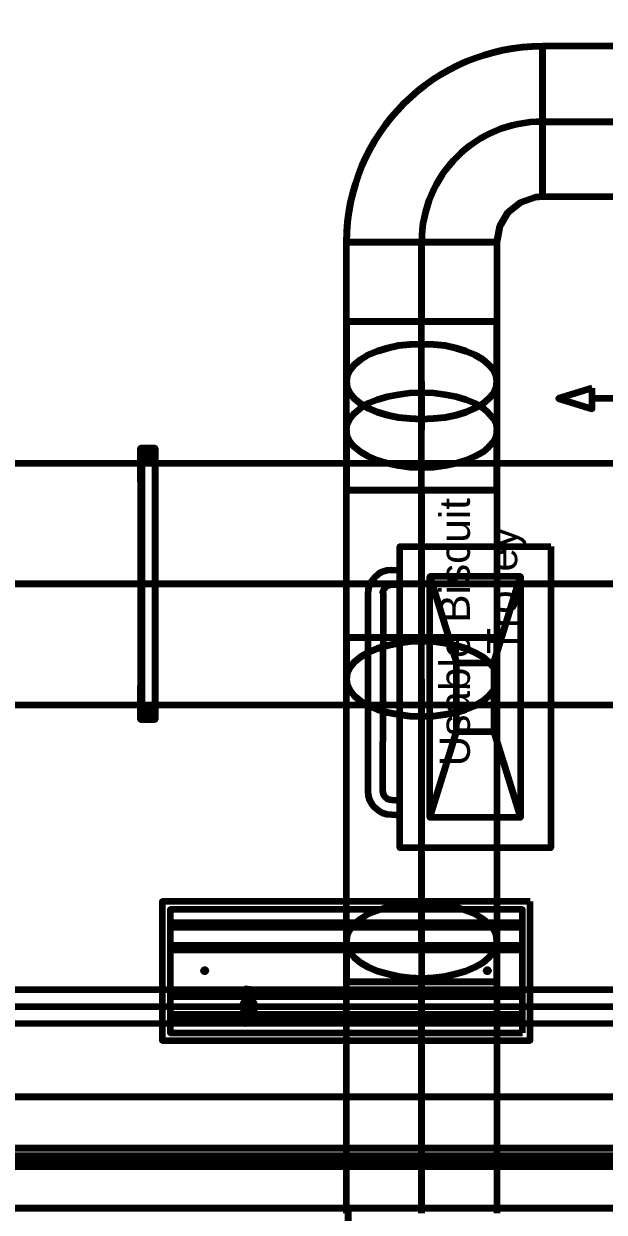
# Model space of a CAD drawing. Extents: x 0 to 1153, y 0 to 816.
# Drawn here: x 541.2 to 553.66, y 390.29 to 415.79 of the extents above; entities that cross this region are included whole.
import ezdxf

# ---------------------------------------------------------------- set-up
doc = ezdxf.new("R2010")
doc.units = 0
doc.header["$MEASUREMENT"] = 0
for name, color, linetype in [('Arch', 7, 'Continuous'), ('Hatch', 7, 'Continuous'), ('HVAC', 7, 'Continuous'), ('PIPE', 7, 'Continuous')]:
    doc.layers.add(name, color=color, linetype=linetype)
doc.styles.add('Arial', font='arial.ttf')

msp = doc.modelspace()

# ---------------------------------------------------------------- linework, layer by layer
at = {"layer": 'Arch', "color": 11, "linetype": 'Continuous', "lineweight": 211}
msp.add_line((554.175, 407.755), (553.403, 407.755), dxfattribs=at)
for points in [[(680.413, 571.108), (495.131, 571.108), (495.131, 427.429), (530.892, 427.429), (530.892, 390.377), (680.413, 390.377), (680.413, 438.446), (651.859, 438.446), (651.859, 484.897), (680.413, 484.897), (680.413, 571.108), (495.131, 571.108), (495.131, 427.429), (530.892, 427.429), (530.892, 390.377), (680.413, 390.377), (680.413, 438.446), (653.267, 438.446), (680.413, 438.446), (651.859, 438.446), (651.859, 484.897), (680.413, 484.897), (680.413, 571.108), (494.39, 571.108)], [(681.905, 390.377), (681.905, 484.897), (681.905, 390.377), (680.413, 390.377), (680.413, 388.885), (680.413, 390.377), (496.327, 390.377), (622.533, 390.377), (680.413, 390.377)], [(553.403, 407.977), (552.683, 407.755), (553.403, 407.532)], [(674.56, 391.276), (530.902, 391.276), (674.56, 391.276), (676.053, 391.276)]]:
    msp.add_lwpolyline(points, close=True, dxfattribs=at)
for points in [[(530.902, 392.769), (674.56, 392.769), (530.902, 392.769), (530.902, 391.276)], [(548.164, 390.377), (548.164, 388.885), (548.164, 390.377)]]:
    msp.add_lwpolyline(points, dxfattribs=at)
at = {"layer": 'Hatch', "color": 251, "linetype": 'Continuous', "lineweight": 211}
for p, q in [((549.921, 398.759), (549.921, 403.934)), ((551.868, 403.934), (551.868, 398.759)), ((551.296, 400.6), (550.492, 400.6))]:
    msp.add_line(p, q, dxfattribs=at)
at = {"layer": 'Hatch', "color": 5, "linetype": 'Continuous', "lineweight": 211}
for p, q in [((551.91, 396.505), (544.343, 396.505)), ((551.91, 396.399), (544.343, 396.399)), ((551.91, 396.018), (544.343, 396.018)), ((551.91, 395.912), (544.343, 395.912)), ((551.91, 395.023), (544.343, 395.023)), ((551.91, 394.917), (544.343, 394.917)), ((551.91, 394.536), (544.343, 394.536)), ((551.91, 394.43), (544.343, 394.43)), ((504.635, 391.509), (614.839, 391.509))]:
    msp.add_line(p, q, dxfattribs=at)
at = {"layer": 'Hatch', "color": 251, "linetype": 'Continuous', "lineweight": 211}
msp.add_lwpolyline([(552.513, 404.58), (552.513, 398.113), (549.275, 398.113), (549.275, 404.58)], close=True, dxfattribs=at)
for points in [[(549.275, 404.061), (549.1, 404.071, 0.41417), (548.587, 403.553), (548.587, 399.336, 0.414204), (549.1, 398.823), (549.275, 398.812)], [(549.275, 403.744), (549.1, 403.754), (549.038, 403.744), (548.985, 403.716), (548.934, 403.662), (548.91, 403.605), (548.915, 403.553), (548.905, 399.336, 0.414319), (549.1, 399.141), (549.275, 399.129)]]:
    msp.add_lwpolyline(points, format="xyb", dxfattribs=at)
for points in [[(551.296, 402.082), (551.296, 400.6), (551.868, 398.759), (549.921, 398.759), (550.492, 400.6), (550.492, 402.082), (551.296, 402.082), (551.868, 403.934), (549.921, 403.934), (550.492, 402.082)], [(548.905, 403.558), (548.915, 403.62), (548.942, 403.674), (548.985, 403.716), (549.038, 403.744), (549.069, 403.752)]]:
    msp.add_lwpolyline(points, dxfattribs=at)
at = {"layer": 'Hatch', "color": 5, "linetype": 'Continuous', "lineweight": 211}
for points in [[(552.069, 396.96), (544.174, 396.96), (544.174, 393.975), (552.069, 393.975)], [(551.91, 394.145), (551.91, 396.79), (544.343, 396.79), (544.343, 394.145)], [(545.116, 395.473), (545.098, 395.448), (545.081, 395.448), (545.067, 395.459), (545.063, 395.475), (545.069, 395.49), (545.083, 395.498), (545.1, 395.497), (545.113, 395.485), (545.115, 395.468), (545.108, 395.454), (545.094, 395.447), (545.077, 395.449), (545.065, 395.462), (545.064, 395.479), (545.074, 395.494), (545.089, 395.499), (545.105, 395.494), (545.116, 395.473)], [(551.18, 395.473), (551.162, 395.448), (551.145, 395.448), (551.131, 395.459), (551.127, 395.475), (551.133, 395.49), (551.147, 395.498), (551.164, 395.497), (551.177, 395.485), (551.18, 395.468), (551.172, 395.454), (551.158, 395.447), (551.141, 395.449), (551.129, 395.462), (551.128, 395.479), (551.138, 395.494), (551.154, 395.499), (551.169, 395.494), (551.18, 395.473)], [(614.839, 391.361), (504.635, 391.361), (614.839, 391.35), (614.839, 391.668), (614.839, 391.361), (614.839, 391.668), (614.839, 391.35), (504.635, 391.35), (504.635, 391.668), (504.635, 391.361), (504.635, 391.668), (504.635, 391.35)], [(504.635, 391.668), (614.839, 391.668), (504.635, 391.668), (614.839, 391.668)]]:
    msp.add_lwpolyline(points, close=True, dxfattribs=at)
at = {"layer": 'HVAC', "color": 6, "linetype": 'Continuous', "lineweight": 211}
for p, q in [((549.741, 405.786), (549.741, 407.077)), ((549.741, 396.124), (549.741, 395.235))]:
    msp.add_line(p, q, dxfattribs=at)
msp.add_lwpolyline([(552.334, 413.692), (552.334, 412.083), (552.334, 415.311), (552.334, 413.692), (552.334, 412.083), (552.185, 412.073), (551.868, 411.956), (551.593, 411.745), (551.423, 411.448), (551.36, 411.11), (548.132, 411.11), (549.741, 411.11), (551.36, 411.11), (551.423, 411.448), (551.593, 411.745), (551.868, 411.956), (552.185, 412.073), (552.334, 412.083), (552.334, 415.311), (552.334, 413.692), (552.334, 412.083), (552.334, 415.311), (552.334, 413.692, 0.41421), (549.741, 411.11), (551.36, 411.11), (548.132, 411.11), (551.36, 411.11), (551.423, 411.448), (551.593, 411.745), (551.868, 411.956), (552.185, 412.073), (552.334, 412.083), (552.334, 415.311, 0.414183), (548.132, 411.11, -0.414183), (552.334, 415.311, 0.414183), (548.132, 411.11), (549.741, 411.11), (551.36, 411.11), (548.132, 411.11), (549.741, 411.11)], format="xyb", dxfattribs=at)
for points in [[(561.425, 415.311), (561.425, 412.083), (561.425, 415.311), (565.309, 415.152), (565.309, 412.242), (561.425, 412.083), (561.425, 415.311), (561.425, 412.083), (565.309, 412.242), (565.309, 415.152), (565.309, 412.242), (590.148, 412.242), (590.148, 415.152), (565.309, 415.152), (561.425, 415.311), (552.334, 415.311), (552.334, 412.083), (561.425, 412.083)], [(565.309, 413.692), (590.148, 413.692), (565.309, 413.692), (561.425, 413.692), (552.334, 413.692), (561.425, 413.692)], [(548.132, 390.271), (548.132, 395.235), (548.132, 396.124), (548.143, 395.997), (548.206, 395.87), (548.301, 395.753), (548.439, 395.647), (548.598, 395.552), (548.799, 395.467), (549.01, 395.404), (549.243, 395.351), (549.487, 395.319), (549.741, 395.309), (549.995, 395.319), (550.249, 395.351), (550.481, 395.404), (550.693, 395.467), (550.884, 395.552), (551.053, 395.647), (551.18, 395.753), (551.286, 395.87), (551.339, 395.997), (551.36, 396.124), (551.36, 395.235), (551.36, 396.124), (551.339, 396.251), (551.286, 396.367), (551.18, 396.483), (551.053, 396.589), (550.884, 396.695), (550.693, 396.769), (550.481, 396.843), (550.249, 396.886), (549.995, 396.917), (549.741, 396.928), (549.487, 396.917), (549.243, 396.886), (549.01, 396.843), (548.799, 396.769), (548.598, 396.695), (548.439, 396.589), (548.301, 396.483), (548.206, 396.367), (548.143, 396.251), (548.132, 396.124), (548.132, 401.733), (548.132, 402.622), (551.36, 402.622), (548.132, 402.622), (551.36, 402.622), (551.36, 401.733), (551.36, 402.622), (548.132, 402.622), (548.132, 405.786), (548.132, 407.077), (548.143, 407.204), (548.206, 407.321), (548.301, 407.437), (548.439, 407.554), (548.598, 407.649), (548.799, 407.734), (549.01, 407.797), (549.243, 407.839), (549.487, 407.871), (549.741, 407.882), (549.995, 407.871), (550.249, 407.839), (550.481, 407.797), (550.693, 407.734), (550.884, 407.649), (551.053, 407.554), (551.18, 407.437), (551.286, 407.321), (551.339, 407.204), (551.36, 407.077), (551.339, 406.95), (551.286, 406.823), (551.18, 406.707), (551.053, 406.601), (550.884, 406.506), (550.693, 406.421), (550.481, 406.358), (550.249, 406.305), (549.995, 406.273), (549.741, 406.262), (549.487, 406.273), (549.243, 406.305), (549.01, 406.358), (548.799, 406.421), (548.598, 406.506), (548.439, 406.601), (548.301, 406.707), (548.206, 406.823), (548.143, 406.95), (548.132, 407.077), (548.143, 407.204), (548.206, 407.321), (548.301, 407.437), (548.439, 407.554), (548.598, 407.649), (548.799, 407.734), (549.01, 407.797), (549.243, 407.839), (549.487, 407.871), (549.741, 407.882), (549.995, 407.871), (550.249, 407.839), (550.481, 407.797), (550.693, 407.734), (550.884, 407.649), (551.053, 407.554), (551.18, 407.437), (551.286, 407.321), (551.339, 407.204), (551.36, 407.077), (551.36, 405.786), (551.36, 407.077), (551.339, 406.95), (551.286, 406.823), (551.18, 406.707), (551.053, 406.601), (550.884, 406.506), (550.693, 406.421), (550.481, 406.358), (550.249, 406.305), (549.995, 406.273), (549.741, 406.262), (549.487, 406.273), (549.243, 406.305), (549.01, 406.358), (548.799, 406.421), (548.598, 406.506), (548.439, 406.601), (548.301, 406.707), (548.206, 406.823), (548.143, 406.95), (548.132, 407.077), (548.132, 408.114), (548.132, 409.406), (551.36, 409.406), (551.36, 408.114), (551.36, 409.406), (548.132, 409.406), (548.132, 411.11), (551.36, 411.11), (551.36, 409.406), (551.36, 408.114), (551.36, 407.077), (551.36, 405.786), (551.36, 402.622), (551.36, 401.733), (551.36, 396.124), (551.36, 395.235), (551.36, 390.271)], [(549.741, 408.114), (549.741, 407.077), (549.741, 408.114), (549.741, 409.406), (549.741, 411.11), (549.741, 409.406)], [(551.36, 409.406), (548.132, 409.406), (551.36, 409.406)], [(543.814, 406.495), (543.876, 406.566), (543.814, 406.495), (543.876, 406.566), (543.814, 406.495), (543.876, 406.566), (543.92, 406.495), (543.876, 406.566), (543.814, 406.495), (543.867, 406.463), (543.92, 406.495), (543.876, 406.566), (543.814, 406.495), (543.867, 406.463), (543.92, 406.495), (543.876, 406.566), (543.814, 406.495), (543.867, 406.463), (543.92, 406.495), (543.876, 406.566), (543.814, 406.495), (543.867, 406.463), (543.92, 406.495), (543.876, 406.566), (543.814, 406.495), (543.867, 406.463), (543.92, 406.495), (543.876, 406.566), (543.814, 406.495), (543.867, 406.463), (543.92, 406.495), (543.876, 406.566), (543.814, 406.495), (543.867, 406.463)], [(544.026, 400.865), (544.026, 406.686), (544.026, 400.865)], [(517.917, 401.182), (560.165, 401.182), (561.149, 401.182), (561.149, 406.358), (560.165, 406.358), (517.917, 406.358)], [(549.741, 401.733), (549.741, 396.124), (549.741, 401.733), (549.741, 402.622), (549.741, 405.786), (549.741, 402.622)], [(517.917, 403.775), (560.165, 403.775), (517.917, 403.775)], [(543.814, 400.992), (543.876, 401.063), (543.814, 400.992), (543.876, 401.063), (543.814, 400.992), (543.876, 401.063), (543.92, 400.992), (543.876, 401.063), (543.814, 400.992), (543.867, 400.96), (543.92, 400.992), (543.876, 401.063), (543.814, 400.992), (543.867, 400.96), (543.92, 400.992), (543.876, 401.063), (543.814, 400.992), (543.867, 400.96), (543.92, 400.992), (543.876, 401.063), (543.814, 400.992), (543.867, 400.96), (543.92, 400.992), (543.876, 401.063), (543.814, 400.992), (543.867, 400.96), (543.92, 400.992), (543.876, 401.063), (543.814, 400.992), (543.867, 400.96), (543.92, 400.992), (543.876, 401.063), (543.814, 400.992), (543.867, 400.96)], [(549.741, 390.271), (549.741, 395.235), (549.741, 390.271)]]:
    msp.add_lwpolyline(points, dxfattribs=at)
for points in [[(549.995, 407.321), (549.741, 407.31), (549.487, 407.321), (549.243, 407.342), (549.01, 407.395), (548.799, 407.458), (548.598, 407.543), (548.439, 407.638), (548.301, 407.744), (548.206, 407.861), (548.143, 407.987), (548.132, 408.114), (548.132, 409.406), (551.36, 409.406), (548.132, 409.406), (551.36, 409.406), (548.132, 409.406), (548.132, 408.114), (548.143, 408.241), (548.206, 408.368), (548.301, 408.485), (548.439, 408.591), (548.598, 408.686), (548.799, 408.771), (549.01, 408.834), (549.243, 408.887), (549.487, 408.908), (549.741, 408.919), (549.995, 408.908), (550.249, 408.887), (550.481, 408.834), (550.693, 408.771), (550.884, 408.686), (551.053, 408.591), (551.18, 408.485), (551.286, 408.368), (551.339, 408.241), (551.36, 408.114), (551.339, 407.987), (551.286, 407.861), (551.18, 407.744), (551.053, 407.638), (550.884, 407.543), (550.693, 407.458), (550.481, 407.395), (550.249, 407.342), (549.995, 407.321), (549.741, 407.31), (549.487, 407.321), (549.243, 407.342), (549.01, 407.395), (548.799, 407.458), (548.598, 407.543), (548.439, 407.638), (548.301, 407.744), (548.206, 407.861), (548.143, 407.987), (548.132, 408.114), (548.143, 408.241), (548.206, 408.368), (548.301, 408.485), (548.439, 408.591), (548.598, 408.686), (548.799, 408.771), (549.01, 408.834), (549.243, 408.887), (549.487, 408.908), (549.741, 408.919), (549.995, 408.908), (550.249, 408.887), (550.481, 408.834), (550.693, 408.771), (550.884, 408.686), (551.053, 408.591), (551.18, 408.485), (551.286, 408.368), (551.339, 408.241), (551.36, 408.114), (551.339, 407.987), (551.286, 407.861), (551.18, 407.744), (551.053, 407.638), (550.884, 407.543), (550.693, 407.458), (550.481, 407.395), (550.249, 407.342), (549.995, 407.321), (549.741, 407.31), (549.487, 407.321), (549.243, 407.342), (549.01, 407.395), (548.799, 407.458), (548.598, 407.543), (548.439, 407.638), (548.301, 407.744), (548.206, 407.861), (548.143, 407.987), (548.132, 408.114), (548.143, 408.241), (548.206, 408.368), (548.301, 408.485), (548.439, 408.591), (548.598, 408.686), (548.799, 408.771), (549.01, 408.834), (549.243, 408.887), (549.487, 408.908), (549.741, 408.919), (549.995, 408.908), (550.249, 408.887), (550.481, 408.834), (550.693, 408.771), (550.884, 408.686), (551.053, 408.591), (551.18, 408.485), (551.286, 408.368), (551.339, 408.241), (551.36, 408.114), (551.339, 407.987), (551.286, 407.861), (551.18, 407.744), (551.053, 407.638), (550.884, 407.543), (550.693, 407.458), (550.481, 407.395), (550.249, 407.342), (549.995, 407.321), (550.249, 407.342), (550.481, 407.395), (550.693, 407.458), (550.884, 407.543), (551.053, 407.638), (551.18, 407.744), (551.286, 407.861), (551.339, 407.987), (551.36, 408.114), (551.339, 408.241), (551.286, 408.368), (551.18, 408.485), (551.053, 408.591), (550.884, 408.686), (550.693, 408.771), (550.481, 408.834), (550.249, 408.887), (549.995, 408.908), (549.741, 408.919), (549.487, 408.908), (549.243, 408.887), (549.01, 408.834), (548.799, 408.771), (548.598, 408.686), (548.439, 408.591), (548.301, 408.485), (548.206, 408.368), (548.143, 408.241), (548.132, 408.114), (548.143, 407.987), (548.206, 407.861), (548.301, 407.744), (548.439, 407.638), (548.598, 407.543), (548.799, 407.458), (549.01, 407.395), (549.243, 407.342), (549.487, 407.321), (549.741, 407.31)], [(551.36, 405.786), (548.132, 405.786), (551.36, 405.786), (548.132, 405.786), (548.132, 407.077), (548.143, 407.204), (548.206, 407.321), (548.301, 407.437), (548.439, 407.554), (548.598, 407.649), (548.799, 407.734), (549.01, 407.797), (549.243, 407.839), (549.487, 407.871), (549.741, 407.882), (549.995, 407.871), (550.249, 407.839), (550.481, 407.797), (550.693, 407.734), (550.884, 407.649), (551.053, 407.554), (551.18, 407.437), (551.286, 407.321), (551.339, 407.204), (551.36, 407.077), (551.339, 406.95), (551.286, 406.823), (551.18, 406.707), (551.053, 406.601), (550.884, 406.506), (550.693, 406.421), (550.481, 406.358), (550.249, 406.305), (549.995, 406.273), (549.741, 406.262), (549.487, 406.273), (549.243, 406.305), (549.01, 406.358), (548.799, 406.421), (548.598, 406.506), (548.439, 406.601), (548.301, 406.707), (548.206, 406.823), (548.143, 406.95), (548.132, 407.077), (548.143, 407.204), (548.206, 407.321), (548.301, 407.437), (548.439, 407.554), (548.598, 407.649), (548.799, 407.734), (549.01, 407.797), (549.243, 407.839), (549.487, 407.871), (549.741, 407.882), (549.995, 407.871), (550.249, 407.839), (550.481, 407.797), (550.693, 407.734), (550.884, 407.649), (551.053, 407.554), (551.18, 407.437), (551.286, 407.321), (551.339, 407.204), (551.36, 407.077), (551.339, 406.95), (551.286, 406.823), (551.18, 406.707), (551.053, 406.601), (550.884, 406.506), (550.693, 406.421), (550.481, 406.358), (550.249, 406.305), (549.995, 406.273), (549.741, 406.262), (549.487, 406.273), (549.243, 406.305), (549.01, 406.358), (548.799, 406.421), (548.598, 406.506), (548.439, 406.601), (548.301, 406.707), (548.206, 406.823), (548.143, 406.95), (548.132, 407.077), (548.132, 405.786), (551.36, 405.786), (548.132, 405.786), (551.36, 405.786), (548.132, 405.786)], [(543.74, 406.686), (543.74, 400.865), (543.708, 406.686), (544.026, 406.686), (543.708, 406.686), (543.708, 400.865), (544.026, 400.865), (543.708, 400.865)], [(548.143, 401.606), (548.132, 401.733), (548.143, 401.86), (548.206, 401.987), (548.301, 402.103), (548.439, 402.209), (548.598, 402.304), (548.799, 402.389), (549.01, 402.452), (549.243, 402.505), (549.487, 402.537), (549.741, 402.548), (549.995, 402.537), (550.249, 402.505), (550.481, 402.452), (550.693, 402.389), (550.884, 402.304), (551.053, 402.209), (551.18, 402.103), (551.286, 401.987), (551.339, 401.86), (551.36, 401.733), (551.339, 401.606), (551.286, 401.489), (551.18, 401.362), (551.053, 401.257), (550.884, 401.161), (550.693, 401.077), (550.481, 401.013), (550.249, 400.971), (549.995, 400.939), (549.741, 400.928), (549.487, 400.939), (549.243, 400.971), (549.01, 401.013), (548.799, 401.077), (548.598, 401.161), (548.439, 401.257), (548.301, 401.362), (548.206, 401.489), (548.143, 401.606), (548.132, 401.733), (548.132, 402.622), (551.36, 402.622), (548.132, 402.622), (551.36, 402.622), (548.132, 402.622), (548.132, 401.733), (548.143, 401.86), (548.206, 401.987), (548.301, 402.103), (548.439, 402.209), (548.598, 402.304), (548.799, 402.389), (549.01, 402.452), (549.243, 402.505), (549.487, 402.537), (549.741, 402.548), (549.995, 402.537), (550.249, 402.505), (550.481, 402.452), (550.693, 402.389), (550.884, 402.304), (551.053, 402.209), (551.18, 402.103), (551.286, 401.987), (551.339, 401.86), (551.36, 401.733), (551.339, 401.606), (551.286, 401.489), (551.18, 401.362), (551.053, 401.257), (550.884, 401.161), (550.693, 401.077), (550.481, 401.013), (550.249, 400.971), (549.995, 400.939), (549.741, 400.928), (549.487, 400.939), (549.243, 400.971), (549.01, 401.013), (548.799, 401.077), (548.598, 401.161), (548.439, 401.257), (548.301, 401.362), (548.206, 401.489), (548.143, 401.606), (548.132, 401.733), (548.143, 401.86), (548.206, 401.987), (548.301, 402.103), (548.439, 402.209), (548.598, 402.304), (548.799, 402.389), (549.01, 402.452), (549.243, 402.505), (549.487, 402.537), (549.741, 402.548), (549.995, 402.537), (550.249, 402.505), (550.481, 402.452), (550.693, 402.389), (550.884, 402.304), (551.053, 402.209), (551.18, 402.103), (551.286, 401.987), (551.339, 401.86), (551.36, 401.733), (551.339, 401.606), (551.286, 401.489), (551.18, 401.362), (551.053, 401.257), (550.884, 401.161), (550.693, 401.077), (550.481, 401.013), (550.249, 400.971), (549.995, 400.939), (549.741, 400.928), (549.487, 400.939), (549.243, 400.971), (549.01, 401.013), (548.799, 401.077), (548.598, 401.161), (548.439, 401.257), (548.301, 401.362), (548.206, 401.489), (548.143, 401.606), (548.206, 401.489), (548.301, 401.362), (548.439, 401.257), (548.598, 401.161), (548.799, 401.077), (549.01, 401.013), (549.243, 400.971), (549.487, 400.939), (549.741, 400.928), (549.995, 400.939), (550.249, 400.971), (550.481, 401.013), (550.693, 401.077), (550.884, 401.161), (551.053, 401.257), (551.18, 401.362), (551.286, 401.489), (551.339, 401.606), (551.36, 401.733), (551.339, 401.86), (551.286, 401.987), (551.18, 402.103), (551.053, 402.209), (550.884, 402.304), (550.693, 402.389), (550.481, 402.452), (550.249, 402.505), (549.995, 402.537), (549.741, 402.548), (549.487, 402.537), (549.243, 402.505), (549.01, 402.452), (548.799, 402.389), (548.598, 402.304), (548.439, 402.209), (548.301, 402.103), (548.206, 401.987), (548.143, 401.86), (548.132, 401.733)], [(548.132, 395.235), (551.36, 395.235), (548.132, 395.235), (548.132, 396.124), (548.143, 396.251), (548.206, 396.367), (548.301, 396.483), (548.439, 396.589), (548.598, 396.695), (548.799, 396.769), (549.01, 396.843), (549.243, 396.886), (549.487, 396.917), (549.741, 396.928), (549.995, 396.917), (550.249, 396.886), (550.481, 396.843), (550.693, 396.769), (550.884, 396.695), (551.053, 396.589), (551.18, 396.483), (551.286, 396.367), (551.339, 396.251), (551.36, 396.124), (551.339, 395.997), (551.286, 395.87), (551.18, 395.753), (551.053, 395.647), (550.884, 395.552), (550.693, 395.467), (550.481, 395.404), (550.249, 395.351), (549.995, 395.319), (549.741, 395.309), (549.487, 395.319), (549.243, 395.351), (549.01, 395.404), (548.799, 395.467), (548.598, 395.552), (548.439, 395.647), (548.301, 395.753), (548.206, 395.87), (548.143, 395.997), (548.132, 396.124), (548.143, 396.251), (548.206, 396.367), (548.301, 396.483), (548.439, 396.589), (548.598, 396.695), (548.799, 396.769), (549.01, 396.843), (549.243, 396.886), (549.487, 396.917), (549.741, 396.928), (549.995, 396.917), (550.249, 396.886), (550.481, 396.843), (550.693, 396.769), (550.884, 396.695), (551.053, 396.589), (551.18, 396.483), (551.286, 396.367), (551.339, 396.251), (551.36, 396.124), (551.339, 395.997), (551.286, 395.87), (551.18, 395.753), (551.053, 395.647), (550.884, 395.552), (550.693, 395.467), (550.481, 395.404), (550.249, 395.351), (549.995, 395.319), (549.741, 395.309), (549.487, 395.319), (549.243, 395.351), (549.01, 395.404), (548.799, 395.467), (548.598, 395.552), (548.439, 395.647), (548.301, 395.753), (548.206, 395.87), (548.143, 395.997), (548.132, 396.124), (548.132, 395.235), (551.36, 395.235), (548.132, 395.235), (551.36, 395.235), (548.132, 395.235), (551.36, 395.235)], [(548.143, 395.997), (548.206, 395.87), (548.301, 395.753), (548.439, 395.647), (548.598, 395.552), (548.799, 395.467), (549.01, 395.404), (549.243, 395.351), (549.487, 395.319), (549.741, 395.309), (549.995, 395.319), (550.249, 395.351), (550.481, 395.404), (550.693, 395.467), (550.884, 395.552), (551.053, 395.647), (551.18, 395.753), (551.286, 395.87), (551.339, 395.997), (551.36, 396.124), (551.339, 396.251), (551.286, 396.367), (551.18, 396.483), (551.053, 396.589), (550.884, 396.695), (550.693, 396.769), (550.481, 396.843), (550.249, 396.886), (549.995, 396.917), (549.741, 396.928), (549.487, 396.917), (549.243, 396.886), (549.01, 396.843), (548.799, 396.769), (548.598, 396.695), (548.439, 396.589), (548.301, 396.483), (548.206, 396.367), (548.143, 396.251), (548.132, 396.124)]]:
    msp.add_lwpolyline(points, close=True, dxfattribs=at)
for p in [(543.814, 406.548), (543.814, 406.548), (543.814, 406.548), (543.867, 406.58), (543.867, 406.58), (543.867, 406.58), (543.92, 406.548), (543.92, 406.548), (543.92, 406.548), (543.92, 406.495), (543.92, 406.495), (543.92, 406.495), (543.867, 406.463), (543.867, 406.463), (543.867, 406.463), (543.814, 401.055), (543.814, 401.055), (543.814, 401.055), (543.867, 401.087), (543.867, 401.087), (543.867, 401.087), (543.867, 400.96), (543.867, 400.96), (543.867, 400.96), (543.92, 401.055), (543.92, 401.055), (543.92, 401.055), (543.92, 400.992), (543.92, 400.992), (543.92, 400.992)]:
    msp.add_point(p, dxfattribs=at)
at = {"layer": 'PIPE', "color": 3, "linetype": 'Continuous', "lineweight": 211}
for points in [[(538.586, 395.065), (538.586, 394.705), (538.586, 394.621), (538.586, 394.271), (538.586, 395.139), (538.586, 394.79), (538.586, 394.705), (538.586, 394.621), (538.586, 394.271), (538.586, 395.139), (538.586, 394.79), (538.575, 394.705), (585.332, 394.705)], [(546.031, 394.578), (545.962, 394.589), (545.909, 394.659), (545.899, 394.711), (545.909, 394.762), (545.938, 394.804), (545.989, 394.836), (546.042, 394.843), (546.101, 394.823), (546.138, 394.789), (546.16, 394.742), (546.162, 394.689), (546.144, 394.641), (546.121, 394.589), (546.031, 394.578), (546.121, 394.589), (546.153, 394.659), (546.163, 394.711), (546.149, 394.771), (546.101, 394.823), (546.042, 394.843), (545.989, 394.836), (545.931, 394.797), (545.903, 394.742), (545.901, 394.689), (545.962, 394.589), (545.979, 394.666), (546.031, 394.642), (545.964, 394.694), (546, 394.772), (546.076, 394.763), (546.095, 394.684), (546.037, 394.642), (546.095, 394.684), (546.095, 394.737), (546.138, 394.789), (546.083, 394.833), (546.031, 394.843), (546.083, 394.833), (546.125, 394.804), (546.153, 394.762), (546.163, 394.711), (546.153, 394.659), (546.121, 394.589), (546.031, 394.578), (545.962, 394.589), (545.903, 394.679), (545.901, 394.732), (545.919, 394.78), (545.953, 394.817), (546.01, 394.841), (545.953, 394.817), (545.909, 394.762), (545.899, 394.711), (545.914, 394.65), (545.962, 394.589), (546.031, 394.578), (546.121, 394.589), (546.16, 394.679), (546.162, 394.732), (546.138, 394.789), (546.083, 394.755), (546.031, 394.779), (546.096, 394.732), (546.067, 394.652), (545.986, 394.658), (545.968, 394.737), (546.026, 394.779), (545.968, 394.737), (545.968, 394.684), (545.962, 394.589), (546.031, 394.578), (545.962, 394.589), (545.909, 394.659), (545.899, 394.711), (545.909, 394.762), (545.938, 394.804), (545.989, 394.836), (546.042, 394.843), (546.101, 394.823), (546.138, 394.789), (546.16, 394.742), (546.162, 394.689), (546.144, 394.641), (546.121, 394.589), (546.031, 394.578), (546.121, 394.589), (546.153, 394.659), (546.163, 394.711), (546.149, 394.771), (546.101, 394.823), (546.042, 394.843), (545.989, 394.836), (545.931, 394.797), (545.903, 394.742), (545.901, 394.689), (545.962, 394.589), (545.979, 394.666), (546.031, 394.642), (545.964, 394.694), (546, 394.772), (546.083, 394.755), (546.09, 394.674), (546.037, 394.642), (546.098, 394.694), (546.09, 394.747), (546.042, 394.779), (545.991, 394.766), (545.973, 394.716), (546.095, 394.737), (546.138, 394.789), (546.083, 394.833), (546.031, 394.843), (546.083, 394.833), (546.125, 394.804), (546.153, 394.762), (546.163, 394.711), (546.153, 394.659), (546.121, 394.589), (546.031, 394.578), (545.962, 394.589), (545.909, 394.659), (545.899, 394.711), (545.909, 394.762), (545.938, 394.804), (545.98, 394.833), (545.962, 395.065), (546.031, 394.578), (546.121, 394.589), (546.153, 394.659), (546.163, 394.711), (546.149, 394.771), (546.121, 394.822), (546.121, 395.055), (546.121, 394.589), (546.121, 394.822), (545.962, 394.811), (546.015, 394.777), (545.964, 394.727), (546, 394.65), (546.083, 394.666), (546.09, 394.747), (546.009, 394.776), (545.962, 394.589), (545.962, 394.356), (546.121, 394.346), (545.962, 394.335), (545.962, 395.065), (546.121, 395.065), (545.962, 395.086), (546.121, 395.065), (546.121, 394.356), (546.121, 395.065), (545.962, 395.055), (546.121, 395.055), (545.962, 395.065), (545.962, 394.356), (546.121, 394.356), (545.962, 394.346), (545.962, 394.589), (546.121, 394.589), (546.121, 394.356), (546.121, 394.589), (545.962, 394.589)], [(546.031, 394.642), (545.964, 394.694), (546, 394.772), (546.076, 394.763), (546.095, 394.684), (546.031, 394.642), (546.1, 394.705), (546.083, 394.755), (546.031, 394.779), (546.096, 394.732), (546.031, 394.642), (545.964, 394.694), (546, 394.772), (545.962, 394.822), (546.121, 394.822)], [(524.658, 394.705), (526.711, 394.705), (536.533, 394.705), (538.586, 394.705), (585.332, 394.705)]]:
    msp.add_lwpolyline(points, dxfattribs=at)
for points in [[(585.322, 395.065), (585.332, 394.346), (585.332, 395.086), (585.332, 394.335), (585.332, 395.065), (538.586, 395.065), (538.586, 394.346), (585.332, 394.335), (585.491, 394.335), (585.925, 394.335), (585.724, 394.388), (585.586, 394.547), (585.555, 394.705), (585.608, 394.907), (585.777, 395.055), (585.925, 395.086), (585.491, 395.086)], [(546.037, 394.346), (546.037, 395.065), (546.037, 394.346), (546.037, 395.065), (546.037, 394.346)], [(545.962, 394.356), (546.121, 394.356), (546.121, 394.346), (545.962, 394.356)]]:
    msp.add_lwpolyline(points, close=True, dxfattribs=at)
msp.add_point((546.037, 394.346), dxfattribs=at)

# ---------------------------------------------------------------- texts
at = {"layer": 'Hatch', "color": 251, "linetype": 'Continuous', "lineweight": 211, "style": 'Arial'}
for s, height, p in [('Usable Biscuit', 0.65049, (550.778, 399.86)), ('Trolley', 0.6505, (551.794, 402.273))]:
    msp.add_text(s, height=height, rotation=90, dxfattribs=at).set_placement(p)

doc.saveas('drawing.dxf')
